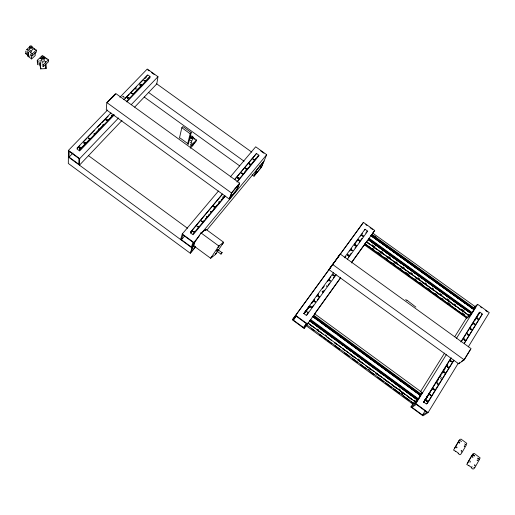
<?xml version="1.0" encoding="UTF-8"?>
<svg xmlns="http://www.w3.org/2000/svg" width="515" height="515" viewBox="0 0 515 515"><rect width="100%" height="100%" fill="white"/><g stroke="black" fill="none" stroke-linecap="round" stroke-linejoin="round"><path stroke-width="0.77" d="M143.962 80.636C142.771 79.735 146.678 80.675 145.558 80.739M107.577 109.991L68.444 150.386L68.308 163.448L190.305 253.264L195.694 246.749M69.074 157.101L69.139 151.32L78.962 158.536L78.782 164.246L69.074 157.101L72.963 153.064M131.595 92.745C131.621 94.593 134.183 92.262 132.967 93.988M362.721 235.947C362.373 235.284 361.562 235.123 362.129 235.613M355.627 245.739L355.125 245.179M348.443 255.659L347.94 255.086M80.643 148.198L80.662 147.689L80.456 148.075M77.366 148.635L77.044 148.095L110.97 112.914M79.471 148.14C78.454 145.816 80.334 149.099 81.029 147.264M88.329 137.653C88.207 139.417 90.576 137.55 89.971 138.535M118.553 117.961L79.683 158.639L79.465 165.154L121.991 120.465M85.142 143.524L85.155 143.009L84.84 143.447M81.035 147.065L80.945 148.043M318.135 295.874C317.916 297.277 319.545 296.041 318.025 296.086M314.446 301.816L314.961 301.771L314.44 301.294M475.068 307.429L475.66 306.992L474.688 308.453L371.901 234.376M79.651 148.153L79.671 147.638L79.844 148.05M89.604 138.883L89.623 138.477L89.314 138.799M94.039 134.267L94.026 134.157M40.556 62.083L40.936 61.806L40.91 62.231M242.417 173.864L241.818 173.323M106.843 102.575L106.264 109.759L229.214 199.035L237.306 189.288L239.668 183.121L115.714 93.472L106.843 102.575L231.473 192.964L229.214 199.035M107.564 120.246L107.616 119.628L106.663 120.195L105.961 119.351L105.961 120.336M214.562 207.191L214.678 206.85L214.536 207.262M111.948 115.122L111.716 116.075M193.878 231.93L193.144 231.409M127.591 98.346L127.649 97.805L127.656 98.146M127.314 97.741L127.392 97.11L128.402 98.101M128.937 98.024L129.008 97.393L127.733 98.069M470.613 328.673L470.62 329.33M135.69 89.05C134.602 88.522 138.438 89.204 137.299 89.327M140.099 85.348L140.17 84.795L140.46 85.239M429.89 394.625L430.115 395.217L430.701 395.217M141.438 85.02L141.528 84.376L140.621 84.911L139.926 84.093L139.996 85.258M141.026 85.503L140.923 85.213M145.146 81.222L145.224 80.681L144.47 80.894M149.859 76.703L150.058 77.688L126.78 101.919M119.873 97.29L147.264 69.016L157.983 76.703L156.779 83.894L134.692 107.114M473.246 310.333L473.279 310.712M358.202 240.215L358.672 239.378L359.187 240.717M351.05 250.078L351.52 249.247L351.764 250.329L352.872 250.219L352.53 250.689M421.779 393.009L422.306 392.694L421.251 394.271L313.738 315.251M329.6 280.907L329.458 280.257M179.413 138.239L181.827 127.72L182.896 126.536L191.232 132.555L188.258 144.464M187.582 144.149L190.17 133.745L191.232 132.555M253.174 158.588C252.691 160.352 255.595 158.787 254.359 159.933M191.245 144.342L190.254 148.236L193.518 144.554L194.026 142.597M245.462 167.8C244.973 169.57 247.889 168.006 246.666 169.145M190.466 144.561L192.243 145.848L192.674 144.181L196.395 139.99L192.243 136.99M237.402 177.855L237.653 177.121L238.522 178.422M196.395 139.99L195.958 141.657L192.243 145.848M213.776 206.476L213.783 206.818M420.06 395.114L420.234 394.484M416.918 400.779L416.107 402.08L417.71 400.142M417.176 400.464L417.131 400.895M218.457 191.014L182.252 233.99L180.636 239.565L181.666 238.336M190.891 137.788L191.767 137.511L191.78 138.284M181.447 239.745L182.87 234.872L192.971 242.295L191.432 247.084L181.447 239.745L184.537 236.063M194.013 231.493C193.968 232.059 193.904 231.827 193.131 231.686M198.056 226.954L198.668 226.22L198.397 226.903M196.93 226.079C196.273 225.37 199.176 227.353 197.425 226.755C196.653 226.214 197.586 226.194 198.082 226.806M190.305 253.264L193.807 242.481L199.453 235.677M201.101 221.096L201.268 220.581L201.552 221.501L202.833 221.231L202.665 221.746M103.148 124.952L103.251 124.16L103.077 124.495M210.918 211.871L211.092 211.35L210.442 211.794M98.764 129.51L98.867 128.724L98.532 129.188M213.448 206.341L213.628 205.813L214.111 206.83L215.186 206.457L214.749 207.288M94.348 134.1L94.451 133.314L93.917 133.868M85.439 143.363L85.529 142.584L84.55 143.17L83.848 142.301L83.971 143.46M220.967 254.114L222.017 252.665L220.967 254.114L216.654 250.953L217.066 250.206L217.703 249.498L222.017 252.665M219.062 202.125L219.248 201.597L218.811 201.989M415.869 307.107L406.992 300.232M237.589 178.28C237.261 177.714 238.928 178.538 238.509 178.57M242.411 173.896L242.565 173.497L241.76 173.555M236.952 189.514L239.005 184.125L231.847 192.726L229.857 198.05L236.952 189.514L234.995 188.104M253.077 159.772C252.756 159.18 254.442 159.998 253.979 160.056M42.243 58.478L42.745 58.111L43.318 58.433M250.148 164.639L250.303 164.234L249.505 164.291M28.467 55.948L27.939 55.852M30.334 47.638L30.836 47.277L31.402 47.592M30.469 47.663L31.273 47.631M258.852 155.762L237.151 181.995M252.06 174.81L254.011 176.214L256.476 170.162M261.227 167.304L263.448 161.942L256.798 169.969L254.635 175.267L261.227 167.304L259.27 165.894M230.347 176.89L255.691 146.801L266.693 154.7L261.536 167.118L254.011 176.214M472.506 311.948L470.929 314.137M474.991 307.796L473.497 310.024M476.639 318.264L477.334 317.549L477.482 318.997M420.015 395.9L421.676 393.589M418.837 398.147L417.517 399.91L309.715 320.806M140.119 85.245L140.975 85.194M361.781 235.143C361.002 234.061 364.626 236.379 362.908 236.166M347.85 254.893L347.786 255.221M355.041 244.973L355.022 245.41M329.491 279.606C328.557 281.106 331.506 280.63 330.546 281.048M318.154 295.237C317.195 297.007 320.729 296.028 318.907 296.923M79.671 148.043L80.63 148.082M417.433 399.872L419.126 397.696M201.133 233.179L200.876 233.585M472.075 466.532L471.309 467.884L472.899 469.056L474.006 468.753L474.894 467.195L474 467.581M472.422 454.919L466.738 464.433L468.933 465.747M467.549 462.824L471.946 455.138M461.646 452.794L460.751 454.339L459.889 454.745L458.093 453.503M461.826 452.794L466.249 445.153L464.614 443.866M459.264 440.647L453.541 450.071L455.704 451.398M454.359 448.488L458.807 440.885M458.878 440.937L459.766 439.424L461.034 439.121L466.796 443.351L465.914 444.876M466.667 318.103L364.292 244.76M464.311 359.412L470.298 349.588M464.227 359.869L471.077 348.636L340.209 254.011L328.93 269.603L458.685 363.796L464.227 359.869L332.593 264.433M238.87 178.467L239.179 177.752L237.705 178.093M242.777 173.787C244.065 173.864 240.241 172.029 241.323 173.375M250.522 164.523C251.777 164.581 248.037 162.759 249.08 164.111M412.631 404.249L410.931 406.979L422.969 415.83L428.068 412.592L458.241 363.294M468.296 346.865L489.25 312.631L477.656 304.314L474.624 306.798M458.685 363.796L459.483 362.496M422.532 415.077L426.987 412.238L416.3 404.391L411.987 407.32L422.532 415.077L425.049 410.983M222.995 197.47L223.285 196.769L222.647 197.2M440.621 378.86L441.464 377.495M453.857 360.107L426.549 404.095L423.742 402.106L429.8 392.72M464.382 343.022L482.059 314.317L481.847 314.028M453.786 360.539L427.257 403.625L426.671 403.515M464.318 343.441L482.42 314.034L479.838 312.096L461.44 341.477M206.702 216.963L206.978 216.274L206.721 216.583M423.671 401.983L450.657 358.35M460.771 341.986L479.304 312.348M424.302 401.565L451.314 357.867M425.403 400.522L426.671 398.475M437.216 381.409L438.484 379.362M439.746 377.315L441.014 375.261M442.276 373.214L445.23 368.437M446.499 366.39L447.76 364.337M472.229 324.74L473.497 322.693M474.759 320.645L479.748 312.502M194.187 243.814C194.87 242.507 192.803 245.301 193.865 244.258M420.292 391.973L444.548 353.11M454.758 336.746L466.249 318.334M413.152 403.889L413.815 402.82M467.208 317.407L467.523 316.905M412.238 402.672L413.667 403.412M413.584 403.818L413.828 403.425L306.76 324.785L304.088 328.428L292.391 319.821L363.435 222.39L374.72 230.482L351.365 262.959M467.189 317.858L467.408 317.504L365 243.807L369.371 247.342L364.768 244.116L365 243.807M414.163 403.419L414.408 403.033M468.483 316.545L467.826 317.343L469.242 316.229M415.039 402.453L415.605 402.08M468.998 316.223L470.053 314.961M473.813 308.659L473.633 309.206L474.27 308.691M415.521 402.485L415.766 402.093L308.086 323.04M469.313 316.139L469.532 315.792L366.564 241.728L366.332 242.037L368.933 243.91M421.708 393.1L421.631 393.486M469.957 315.624L470.684 314.453L470.42 314.659M310.648 319.545L418.412 398.835L420.555 395.572M369.107 238.252L472.126 312.566L474.096 309.573L469.358 306.406M410.931 406.979L415.85 403.618L446.331 354.648M456.49 338.323L477.656 304.314M205.26 230.463L205.446 230.044L205.022 230.482M471 313.854L472.764 311.536M192.913 245.23L200.979 232.909L206.052 229.394L223.639 242.262L215.56 254.365L210.654 258.273L192.913 245.23L194.207 244.31M205.215 230.669L206.052 229.394M191.059 137.717L191.818 137.763L191.29 138.207M427.244 396.814L423.742 402.106L425.506 399.537M429.008 394.136L429.871 392.842M372.776 233.147L475.654 306.985M210.654 258.273L218.83 245.996L223.639 242.262M425.506 399.479L423.742 402.106L428.087 395.417L423.742 402.106L427.257 396.872L426.388 398.159M426.401 398.237L427.276 396.968M473.491 309.843L473.549 309.502M420.06 395.636L420.388 395.005L420.028 395.372M471.373 313.429L368.212 239.469L404.05 265.334M329.626 268.637L332.838 264.105M293.318 320.079L296.119 316.126L306.502 323.748L303.567 327.617L293.318 320.079L296.157 316.191M336.224 259.605L340.209 254.011M363.435 222.39L292.391 319.821M306.296 325.39L306.103 325.66L413.011 404.23L413.513 403.902M310.191 306.831L310.461 306.457L310.712 307.191M332.902 275.512L333.186 275.119L333.321 275.77M314.53 314.15L314.723 313.873L314.375 314.324M111.89 115.302L111.427 115.663M303.567 327.617L306.85 323.053M314.408 314.086L340.666 277.579M351.449 262.586L364.105 244.986M365.232 243.511L365.47 243.183M367.594 240.363L366.783 241.458M340.621 277.9L307.455 324.012L295.584 315.296M307.017 312.933L307.944 311.652M336.231 274.649L306.483 315.502L303.921 313.622L309.219 306.618M347.252 259.406L367.704 231.138L364.974 229.284M303.837 313.493L333.488 272.654M344.265 257.815L365.032 229.214M305.916 311.369L307.828 308.736M311.562 303.593L314.414 299.659M316.731 296.46L318.65 293.827M322.377 288.683L324.296 286.05M327.553 281.551L330.881 276.973M344.992 257.519L345.932 256.225M349.666 251.088L351.578 248.449M354.841 243.956L358.17 239.372M360.487 236.179L362.399 233.533M308.485 312.264L306.831 314.91M311.768 307.719L313.648 305.125M317.407 299.93L319.287 297.335M322.57 292.79L324.45 290.196M328.209 285.001L329.619 283.057M333.379 277.862L335.259 275.268M348.41 257.094L351.224 253.2M354.983 248.011L356.863 245.417M359.213 242.166L362.032 238.278M365.785 233.083L367.195 231.138M364.478 229.967L364.877 229.6M332.896 274.907L333.224 274.463L333.463 275.577L334.596 275.461L334.267 275.905M310.172 306.245L310.474 305.826L310.906 307.088L311.871 306.85L311.562 307.262M355.569 245.893L355.826 245.539L355.093 245.513M362.663 236.095L362.927 235.741L362.29 235.799M308.659 322.306L308.202 322.918M348.385 255.807L348.642 255.466L347.895 255.44M359.67 240.827L360.017 240.351L358.678 240.267M348.925 255.665L349.26 255.202L348.146 255.318L347.908 254.223L347.458 255.253M326.8 286.224L327.122 285.786L326.381 286.076M372.474 233.469L374.72 230.482M364.33 244.709L364.697 244.226M365.56 243.074L366.262 242.147M312.09 302.82L314.517 299.614L312.618 302.189M309.341 306.715L303.921 313.622L309.232 306.637L303.921 313.622L304.919 312.386M304.088 328.428L307.758 323.497M303.921 313.622L309.296 306.67M42.417 58.414L43.183 58.465M305.91 311.144L309.425 306.76M195.307 247.013L190.936 252.305L192.456 247.644L193.93 245.867M202.022 232.587L266.693 154.7M194.078 245.481L192.037 247.947L68.373 157.004M206.85 230.063L264.079 160.983M231.473 192.964L239.668 183.121M203.2 221.65L204.223 220.42M205.768 218.579L206.792 217.349M208.33 215.508L209.354 214.279M210.899 212.438L211.923 211.208M213.461 209.367L214.485 208.137M216.03 206.296L217.053 205.067M218.592 203.225L219.615 201.996M221.16 200.155L222.184 198.925M223.722 197.084L224.746 195.855M244.76 171.907L245.784 170.677M247.322 168.836L248.352 167.607M249.891 165.766L250.914 164.536M251.938 163.307L253.483 161.465M254.507 160.236L256.045 158.395M257.069 157.165L258.614 155.324L258.845 155.736M225.119 195.983L192.996 233.945M236.919 181.853L258.936 155.202L256.412 153.464L234.821 179.233M224.855 196.724L193.093 234.769L190.466 232.909L192.61 230.578M190.608 231.988L222.48 193.955M190.499 232.355L222.345 194.348M234.673 179.632L256.251 153.882M253.123 159.676L253.998 159.914M433.527 388.741L433.739 389.598M450.348 360.777L450.947 360.275L450.953 361.446L452.106 361.607L451.629 361.955M467.601 333.314C466.365 334.596 469.5 334.756 468.251 334.988M463.706 339.153L464.311 338.638L464.324 339.778L465.457 339.939L464.974 340.306M473.497 323.298C474.225 321.753 473.665 325.094 475.242 324.057M416.674 400.908L416.345 401.179M131.325 104.597L157.983 76.703M79.362 150.026L80.469 148.874M82.69 146.563L89.906 139.056M95.455 133.282L103.232 125.197M108.227 120.001L112.669 115.386M133.765 93.44L140.421 86.514M146.53 80.16L149.305 77.276M114.111 114.324L79.394 150.026M126.323 101.622L150.116 76.529L147.67 74.855L123.761 99.653M114.034 115.193L79.664 150.966L77.018 149.022L79.812 145.655M83.7 141.619L87.035 138.162M88.149 137.003L94.258 130.668M97.593 127.205L100.927 123.748M102.041 122.596L108.15 116.255M125.377 98.384L129.265 94.354M130.379 93.202L136.488 86.861M139.822 83.398L143.157 79.941M144.271 78.789L147.605 75.332M145.159 78.293L146.273 77.141M315.264 302.099C316.455 301.069 314.549 302.434 314.272 301.32M311.272 307.049L310.262 306.734M107.365 102.459L111.24 98.474M112.347 97.341L115.122 94.496M111.446 98.378L115.302 94.419M200.547 234.003L201.178 233.031M355.974 245.88L356.457 245.269L355.35 245.378L355.105 244.297L354.655 245.333M42.172 65.733L43.382 66.615L48.468 61.749L48.423 59.849L42.372 55.459L37.254 60.313L37.338 62.218M43.382 66.615L43.318 64.723L48.423 59.849M27.153 50.914L27.404 55.878L31.627 58.948L35.22 55.556L35.072 52.549M29.503 56.392L30.449 55.498M30.379 54.493L32.278 55.871L32.175 53.953L36.275 50.103L32.477 47.348M32.278 55.871L36.359 52.028L36.275 50.103M26.465 49.807L29.4 47.065M194.046 232.059L194.47 231.241L193.17 231.518M192.893 144.805L192.938 144.47M474.785 307.867L475.107 307.603M467.408 317.504L467.092 317.761L442.449 299.749M467.118 317.942L466.564 318.379M469.95 315.656L471.528 313.693L466.127 310.049M318.598 296.885L318.753 296.608M111.356 115.952L111.369 115.811M477.972 319.216L478.467 318.83L477.186 318.476M470.375 328.403L470.865 328.023L470.877 329.156L472.004 329.317L470.955 329.845M332.967 275.422L333.804 275.757M467.626 335.014L468.013 334.711L467.356 334.621M447.084 366.114L447.554 365.772L447.554 366.95L448.713 367.111L448.237 367.452M447.619 367.446L447.998 367.176L447.245 366.97M443.666 371.643L444.136 371.309L444.136 372.493L445.295 372.654L444.657 373.098M443.589 372.152L443.911 371.927L443.911 372.615M461.273 361.562L463.7 359.843M436.772 382.812L437.229 382.49L437.396 383.849L438.394 383.849L437.557 384.338M420.897 394.393L420.555 394.632M420.568 395.52L404.829 384.222M419.339 396.505L419.764 396.215L419.693 396.782M470.124 461.15C469.397 461.775 471.302 461.987 469.854 462.116M433.282 388.458L433.746 388.136L433.907 389.501L434.911 389.501L433.862 389.99M414.15 403.464L415.451 402.576M464.459 445.623C463.732 446.241 465.624 446.434 464.195 446.602M427.173 400.94L426.703 401.005M434.209 389.533L433.862 389.636M444.587 372.706L444.245 372.802M451.391 361.672C450.123 361.73 450.535 360.185 451.153 361.672M464.736 340.035C463.5 340.061 463.854 338.613 464.491 340.061M471.277 329.426L470.948 329.516M477.733 318.952L477.18 318.946M106.36 120.272L106.946 120.233M454.436 448.539L454.822 448.314M467.62 462.882L468.026 462.67M459.045 442.398C459.425 441.613 460.416 443.479 459.135 443.074M456.303 447.091C456.631 446.267 457.597 448.063 456.573 447.799M455.601 451.185L458.582 453.264M461.118 450.631C461.517 449.827 462.476 451.758 461.202 451.314M472.905 453.657L474.212 453.393L480.147 457.919L479.278 459.464L477.675 458.125L479.465 459.464L475.081 467.202L474.07 467.633M472.216 456.683C472.577 455.865 473.549 457.681 472.487 457.384M459.271 440.705L459.728 440.499L459.277 440.698M477.045 460.23C478.049 459.219 477.09 460.828 478.029 460.629M468.817 465.56L471.817 467.659M474.334 464.994C474.701 464.202 475.68 466.017 474.605 465.702M216.654 250.953L217.703 249.498M40.968 68.128L40.949 68.553M329.336 280.482L330.083 280.887M144.458 80.739L145.159 81.119M433.327 388.902L433.99 389.501M443.698 372.1L444.355 372.57M213.944 206.637L214.568 207.082L213.944 207.004M249.556 164.073L250.168 164.497M40.151 65.025L40.537 68.849L46.067 68.611L45.932 64.175M430.353 395.675C432.182 395.127 430.463 395.739 430.012 394.619M322.602 291.29L323.343 291.001L322.075 291.664M479.323 312.348L479.723 312.496M436.926 383.25L437.467 383.862M447.226 366.558L447.767 367.163M470.498 328.873L471.025 329.336M351.539 250.116L352.048 250.567M39.855 60.429L40.46 60.867M42.404 62.276L43.002 62.714M426.607 401.34C428.474 401.088 427.186 401.385 426.478 400.348M430.07 394.574L430.489 395.179M467.356 334.171L467.768 334.744M31.679 58.073L31.383 58.44M45.558 67.954L45.655 68.308L45.185 68.225M88.934 138.78C88.059 138.438 88.947 138.361 89.591 138.773M84.46 143.434C83.585 143.086 84.486 143.003 85.123 143.415M365.747 224.566L366.976 225.454M370.06 227.662L372.525 229.433M480.566 306.934L481.834 307.841M485.639 310.564L487.538 311.929M147.869 69.956L149.118 70.851M151.616 72.641L154.114 74.437M260.712 150.921L263.918 153.219M374.708 235.947L376.014 236.881M372.152 235.368L437.84 282.535M371.437 234.988L474.244 308.82M371.096 235.458L473.935 309.315M371.006 235.593L473.839 309.444M465.341 303.451L370.955 235.658L374.186 238.059M466.642 304.384L473.156 309.058M376.143 239.462L381.358 243.209M382.664 244.142L388.529 248.359M389.829 249.292L403.522 259.122M404.822 260.062L410.693 264.272M411.994 265.212L417.858 269.422M419.165 270.362L425.03 274.572M426.336 275.506L432.201 279.722M433.508 280.656L445.237 289.082M446.544 290.022L467.401 305.002M156.624 83.784L251.706 152.099M369.364 239.243L413.693 271.102M368.65 238.863L471.689 312.927M368.212 239.469L471.277 313.558M405.35 266.268L433.405 286.437M434.712 287.376L462.76 307.545M464.067 308.479L470.588 313.172M368.792 240.067L404.069 265.431M407.333 267.781L413.21 272.004M414.517 272.944L420.401 277.173M421.701 278.113L428.235 282.806M429.542 283.746L435.426 287.975M436.726 288.915L442.61 293.138M443.917 294.078L449.795 298.307M451.101 299.247L464.82 309.109M372.261 244.857L374.875 246.73M381.403 251.423L382.703 252.363M388.58 256.592L390.537 257.996M395.758 261.755L397.065 262.695M402.942 266.918L404.249 267.858M410.777 272.551L412.734 273.961M417.955 277.714L419.912 279.124M425.132 282.877L426.439 283.817M432.317 288.046L433.617 288.979M440.145 293.679L442.108 295.082M447.329 298.842L449.286 300.251M454.507 304.005L455.814 304.944M461.691 309.167L464.298 311.047M468.869 314.33L470.176 315.27M366.461 241.857L398.365 264.807M399.666 265.74L469.332 315.856M373.491 247.194L376.748 249.537M380.656 252.344L383.913 254.687M387.821 257.5L391.072 259.837M394.979 262.65L398.237 264.993M402.144 267.8L406.052 270.613M409.309 272.956L411.26 274.36M416.468 278.106L420.375 280.92M423.633 283.263L427.54 286.07M430.798 288.413L433.398 290.286M437.956 293.563L440.563 295.436M445.121 298.719L449.679 301.996M452.279 303.869L455.537 306.213M459.444 309.019L462.702 311.363M467.26 314.646L468.56 315.579M372.609 248.32L373.909 249.26M377.804 252.06L381.048 254.397M385.593 257.667L387.544 259.064M392.733 262.805L394.683 264.208M399.878 267.942L401.172 268.875M405.717 272.145L408.968 274.482M414.807 278.686L416.107 279.619M420.002 282.426L422.596 284.293M427.791 288.033L429.742 289.43M434.93 293.17L436.881 294.574M442.076 298.307L443.376 299.241M447.915 302.511L450.516 304.378M462.2 312.792L464.794 314.659M364.897 243.936L441.143 298.809M371.328 248.751L377.199 252.968M378.499 253.908L382.413 256.728M386.321 259.541L391.535 263.294M393.492 264.697L398.707 268.45M400.664 269.86L404.571 272.673M407.835 275.023L411.743 277.836M415.006 280.179L420.871 284.402M422.828 285.812L428.042 289.565M429.993 290.975L433.907 293.788M437.164 296.131L441.078 298.951M444.336 301.294L450.2 305.517M452.157 306.927L456.071 309.74M459.329 312.084L463.243 314.897M371.933 249.273L375.197 251.623M379.755 254.906L382.362 256.779M386.926 260.062L391.49 263.345M394.097 265.225L397.355 267.568M401.262 270.381L404.526 272.731M408.434 275.544L411.691 277.888M416.255 281.171L419.513 283.52M423.427 286.334L426.684 288.677M430.592 291.496L433.855 293.84M437.763 296.653L441.02 298.996M445.584 302.286L448.842 304.629M452.756 307.442L456.013 309.785M459.921 312.605L463.178 314.948M148.397 92.327L244.104 161.253M144.194 97.013L239.713 165.907M181.827 127.72L190.17 133.745M190.293 142.462L192.674 144.181M405.685 299.563L406.85 300.406M180.128 138.039L187.286 143.221M27.018 49.492L30.263 52.086M30.276 52.569L32.175 53.953M37.254 60.313L38.464 61.195M42.108 63.841L43.318 64.723M25.911 53.251L25.769 51.069M26.922 54.642L25.982 53.953L25.924 53.142L25.956 53.669M37.769 64.066L37.666 61.916M314.729 313.867L422.3 392.662M200.979 232.909L218.83 245.996M313.339 315.772L420.852 394.561M420.504 395.114L312.966 316.294L420.401 395.25M312.805 316.513L420.356 395.346M312.695 316.686L318.534 320.967M319.834 321.92L336.057 333.81M337.351 334.763L395.745 377.566M397.046 378.519L403.535 383.276M88.471 155.646L187.511 228.28M310.255 320.066L418.013 399.119M417.665 399.672L309.876 320.588L417.562 399.814M309.605 320.993L335.458 339.964M336.752 340.911L343.215 345.655M344.509 346.608L350.973 351.352M352.266 352.299L358.73 357.043M360.024 357.989L376.182 369.847M377.476 370.8L383.939 375.544M385.233 376.491L391.696 381.235M392.99 382.181L409.155 394.039M410.449 394.992L416.912 399.737M317.53 329.149L318.824 330.096M325.28 334.84L326.574 335.786M358.221 359.019L359.515 359.966M398.913 388.889L400.207 389.836M414.414 400.271L416.352 401.694M309.328 324.051L315.811 328.808M317.105 329.761L323.587 334.518M326.825 336.894L331.364 340.228M334.602 342.604L341.085 347.361M342.378 348.314L348.861 353.071M350.155 354.024L356.638 358.781M357.931 359.734L364.414 364.491M367.652 366.873L374.135 371.63M375.429 372.583L381.911 377.341M383.205 378.293L412.367 399.704M413.661 400.651L414.961 401.603M309.187 324.25L311.775 326.156M316.963 329.96L319.551 331.866M334.46 342.81L337.055 344.715M342.237 348.52L344.831 350.425M350.013 354.23L354.552 357.565M357.79 359.94L362.328 363.275M365.573 365.656L371.405 369.937M375.293 372.789L379.825 376.124M383.07 378.499L388.902 382.787M392.14 385.162L396.679 388.497M399.917 390.872L404.455 394.207M408.344 397.059L412.232 399.917M376.414 373.89L377.707 374.843M401.674 392.443L402.975 393.396M415.85 403.618L428.068 412.592M368.534 369.339L369.828 370.291M401.481 393.537L402.775 394.49M311.787 328.802L314.382 330.707M319.564 334.518L322.158 336.424M323.459 337.377L326.053 339.282M327.347 340.235L331.885 343.569M335.13 345.951L339.668 349.286L335.085 345.996M344.857 353.097L349.395 356.431M352.64 358.813L357.178 362.148M360.416 364.53L366.255 368.817M370.143 371.676L374.038 374.534M377.926 377.392L383.765 381.679M391.542 387.396L385.709 383.109L391.49 387.435M393.492 388.825L399.325 393.112M403.219 395.971L409.052 400.258M410.996 401.687L413.59 403.586M319.525 334.57L322.12 336.475M327.308 340.286L329.903 342.192M344.812 353.142L347.406 355.047M352.595 358.858L357.133 362.193M360.371 364.575L364.91 367.91M370.098 371.714L373.987 374.572M377.875 377.431L382.413 380.765M394.735 389.816L399.273 393.151M403.161 396.009L409 400.29M68.444 150.386L79.683 158.639M182.252 233.99L193.807 242.481M459.979 440.46L461.537 441.606M473.163 454.751L474.779 455.994L473.33 454.932M473.961 324.167C473.401 323.233 473.794 323.42 474.264 324.212M426.581 400.94L426.343 400.477M426.774 400.413L426.961 400.895M46.968 58.935L46.369 58.498L46.382 58.922M201.5 221.682C200.959 221.276 201.603 221.296 202.221 221.708M40.286 63.004L40.537 68.849M39.069 61.768L39.211 65.135M28.364 52.137L28.563 55.556M44.56 57.397L43.73 56.869M45.59 64.021L46.067 68.611M37.82 64.755L37.775 63.95M28.196 52.298L28.396 55.71M31.421 55.195L31.627 58.948M40.119 63.158L40.254 66.519M44.097 59.392A1.526 1.262 5 0 1 43.923 61.008A1.526 1.262 5 0 1 41.966 61.085A1.526 1.262 5 0 1 41.464 59.508M32.22 48.59A1.526 1.249 4.6 0 1 32.033 50.187A1.526 1.249 4.6 0 1 30.076 50.264A1.526 1.249 4.6 0 1 29.58 48.693M190.975 136.082A1.526 1.326 15.7 0 1 192.906 136.803A1.526 1.326 15.7 0 1 192.404 138.516A1.526 1.326 15.7 0 1 190.389 138.097M190.357 136.469A1.526 1.326 15.7 0 1 190.634 136.237M192.288 138.458A1.519 1.32 15.7 0 1 191.876 140.402A1.519 1.32 15.7 0 1 189.72 139.649M122.821 96.711A0.888 0.38 43.9 0 1 123.085 96.26A0.888 0.38 43.9 0 1 123.999 97.007A0.888 0.38 43.9 0 1 123.89 97.586M131.853 93.44C133.456 94.29 132.027 93.736 131.853 93.44M43.324 57.944C42.249 59.579 41.985 56.405 43.324 57.944M44.593 58.111L45.14 58.208L44.593 58.111M44.972 61.774L45.52 61.871L44.972 61.774M40.176 58.292L40.724 58.388L40.176 58.292M33.816 49.092L34.363 49.189L33.816 49.092M30.939 51.79L31.486 51.893L30.939 51.79M31.402 47.097C30.314 48.713 30.063 45.565 31.402 47.097M27.559 49.337L28.106 49.434L27.559 49.337M246.312 169.113C246.164 169.19 244.664 168.115 246.312 169.113M211.259 257.526L212.109 256.438L211.259 257.526M215.399 254.236L216.242 253.161L215.399 254.236M218.148 247.181L218.991 246.08L218.148 247.181M222.216 244.013L223.059 242.938L222.216 244.013M193.917 138.908L194.425 139.114L193.949 138.85M192.121 137.441C190.698 138.87 191.168 135.6 192.121 137.441M191.303 141.844L191.812 142.056L191.303 141.844M432.42 388.671L431.531 390.042L432.452 388.696M429.825 392.745L428.969 394.059L429.845 392.778M192.552 230.52L190.466 232.909L192.571 230.533M472.435 454.964L472.905 454.777L472.435 454.964M41.786 58.91A1.532 1.262 5.1 0 0 44.277 58.234A1.532 1.262 5.1 0 0 42.249 56.766A1.532 1.262 5.1 0 0 41.786 58.91M29.851 48.05A1.532 1.255 4.6 0 0 32.348 47.386A1.532 1.255 4.6 0 0 30.334 45.925A1.532 1.255 4.6 0 0 29.851 48.05"/></g></svg>
